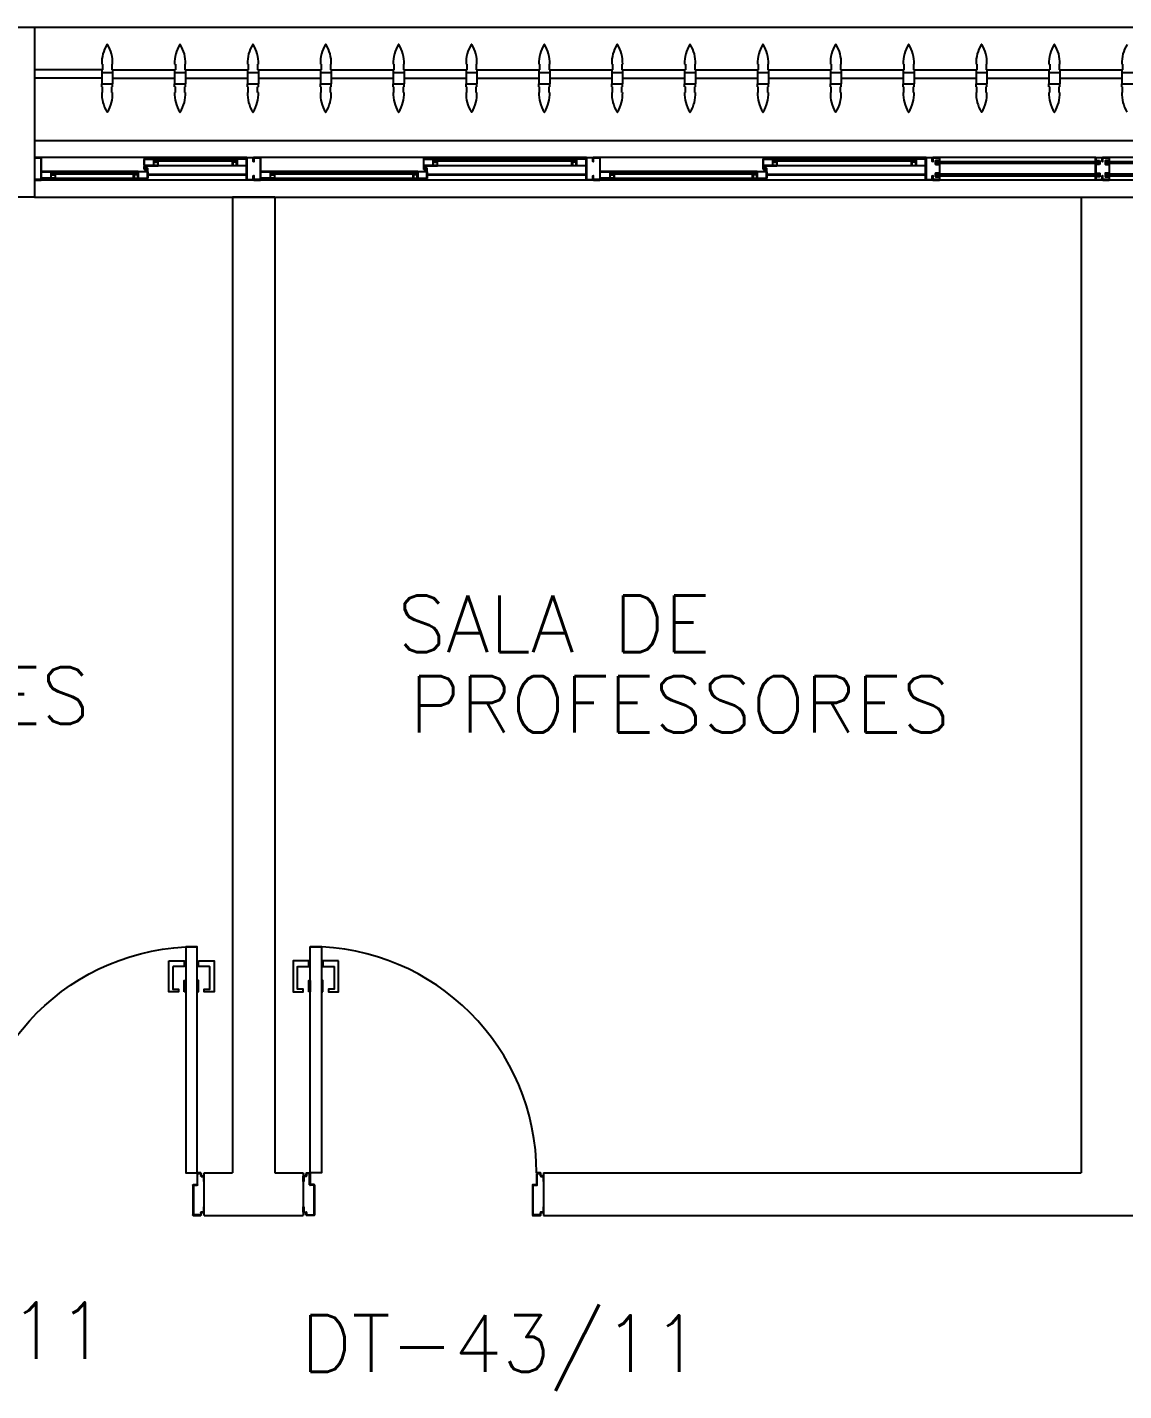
# Model space of a CAD drawing. Header units: millimetres. Extents: x 2686 to 2939, y 1294 to 1441.
# Drawn here: x 2852.296 to 2856.171, y 1343.755 to 1348.575 of the extents above; entities that cross this region are included whole.
import ezdxf

# ---------------------------------------------------------------- set-up
doc = ezdxf.new("R2010")
doc.units = ezdxf.units.MM
for name, color, linetype in [('AR-ALV', 2, 'Continuous'), ('AR-BRISES', 1, 'Continuous'), ('AR-ESQ', 1, 'Continuous'), ('AR-ESTC', 3, 'Continuous'), ('AR-PEITORIL', 1, 'Continuous'), ('AR-PORTA', 1, 'Continuous'), ('BR-PAINEL', 1, 'Continuous'), ('BR-SUPORTE', 1, 'Continuous'), ('DT-ESQ-BAGUETE-C', 1, 'Continuous'), ('DT-ESQ-BAGUETE-V', 1, 'Continuous'), ('DT-ESQ-CHAPA DOBRADA-V', 1, 'Continuous'), ('DT-ESQ-MARCO-V', 1, 'Continuous'), ('DT-ESQ-PERFIL CADEIRA-C', 2, 'Continuous'), ('DT-ESQ-PERFIL CADEIRA-V', 2, 'Continuous'), ('DT-ESQ-PERFIL U SIMPLES-C', 2, 'Continuous'), ('DT-ESQ-PERFIL U-C', 2, 'Continuous'), ('DT-ESQ-PERFIL U-V', 1, 'Continuous'), ('DT-ESQ-VIDRO-C', 2, 'Continuous'), ('DT-ESQ-VIDRO-V', 71, 'Continuous'), ('DT-TXTMOD', 1, 'Continuous'), ('ENDEREÇO', 2, 'Continuous'), ('ibio', 2, 'Continuous'), ('maçaneta', 1, 'Continuous'), ('mov', 1, 'Continuous'), ('PM-PERFIL U-C', 2, 'Continuous'), ('pm1', 2, 'Continuous'), ('TEXTO', 2, 'Continuous')]:
    doc.layers.add(name, color=color, linetype=linetype)
doc.styles.add('S10', font='simplex.shx', dxfattribs={"height": 0.1})
doc.styles.add('UNB-100', font='simplex.shx', dxfattribs={"height": 0.2})
doc.styles.add('UNB1-100', font='simplex.shx', dxfattribs={"height": 0.2})

# ---------------------------------------------------------------- blocks, each defined once
blk = doc.blocks.new('EF23-P')
at = {"layer": 'DT-ESQ-BAGUETE-C', "ltscale": 0.1}
for points in [[(2.61, -0.08), (2.5965, -0.08), (2.5965, -0.0785), (2.6095, -0.0785, 0.414214), (2.61, -0.078), (2.61, -0.067, 0.414214), (2.6095, -0.0665), (2.5965, -0.0665), (2.5965, -0.065), (2.61, -0.065, -0.414214), (2.6115, -0.0665), (2.6115, -0.0785, -0.414214)], [(3.1015, -0.08), (3.115, -0.08), (3.115, -0.0785), (3.102, -0.0785, -0.414214), (3.1015, -0.078), (3.1015, -0.067, -0.414214), (3.102, -0.0665), (3.115, -0.0665), (3.115, -0.065), (3.1015, -0.065, 0.414214), (3.1, -0.0665), (3.1, -0.0785, 0.414214)], [(3.81, -0.08), (3.7965, -0.08), (3.7965, -0.0785), (3.8095, -0.0785, 0.414214), (3.81, -0.078), (3.81, -0.067, 0.414214), (3.8095, -0.0665), (3.7965, -0.0665), (3.7965, -0.065), (3.81, -0.065, -0.414214), (3.8115, -0.0665), (3.8115, -0.0785, -0.414214)], [(4.3015, -0.08), (4.315, -0.08), (4.315, -0.0785), (4.302, -0.0785, -0.414214), (4.3015, -0.078), (4.3015, -0.067, -0.414214), (4.302, -0.0665), (4.315, -0.0665), (4.315, -0.065), (4.3015, -0.065, 0.414214), (4.3, -0.0665), (4.3, -0.0785, 0.414214)], [(4.7975, -0.08), (4.784, -0.08), (4.784, -0.0785), (4.797, -0.0785, 0.414214), (4.7975, -0.078), (4.7975, -0.067, 0.414214), (4.797, -0.0665), (4.784, -0.0665), (4.784, -0.065), (4.7975, -0.065, -0.414214), (4.799, -0.0665), (4.799, -0.0785, -0.414214)], [(5.0765, -0.08), (5.09, -0.08), (5.09, -0.0785), (5.077, -0.0785, -0.414214), (5.0765, -0.078), (5.0765, -0.067, -0.414214), (5.077, -0.0665), (5.09, -0.0665), (5.09, -0.065), (5.0765, -0.065, 0.414214), (5.075, -0.0665), (5.075, -0.0785, 0.414214)], [(2.0485, -0.125), (2.035, -0.125), (2.035, -0.1235), (2.048, -0.1235, 0.414214), (2.0485, -0.123), (2.0485, -0.112, 0.414214), (2.048, -0.1115), (2.035, -0.1115), (2.035, -0.11), (2.0485, -0.11, -0.414214), (2.05, -0.1115), (2.05, -0.1235, -0.414214)], [(2.5265, -0.125), (2.54, -0.125), (2.54, -0.1235), (2.527, -0.1235, -0.414214), (2.5265, -0.123), (2.5265, -0.112, -0.414214), (2.527, -0.1115), (2.54, -0.1115), (2.54, -0.11), (2.5265, -0.11, 0.414214), (2.525, -0.1115), (2.525, -0.1235, 0.414214)], [(3.2485, -0.125), (3.235, -0.125), (3.235, -0.1235), (3.248, -0.1235, 0.414214), (3.2485, -0.123), (3.2485, -0.112, 0.414214), (3.248, -0.1115), (3.235, -0.1115), (3.235, -0.11), (3.2485, -0.11, -0.414214), (3.25, -0.1115), (3.25, -0.1235, -0.414214)], [(3.7265, -0.125), (3.74, -0.125), (3.74, -0.1235), (3.727, -0.1235, -0.414214), (3.7265, -0.123), (3.7265, -0.112, -0.414214), (3.727, -0.1115), (3.74, -0.1115), (3.74, -0.11), (3.7265, -0.11, 0.414214), (3.725, -0.1115), (3.725, -0.1235, 0.414214)], [(4.4485, -0.125), (4.435, -0.125), (4.435, -0.1235), (4.448, -0.1235, 0.414214), (4.4485, -0.123), (4.4485, -0.112, 0.414214), (4.448, -0.1115), (4.435, -0.1115), (4.435, -0.11), (4.4485, -0.11, -0.414214), (4.45, -0.1115), (4.45, -0.1235, -0.414214)], [(4.714, -0.125), (4.7275, -0.125), (4.7275, -0.1235), (4.7145, -0.1235, -0.414214), (4.714, -0.123), (4.714, -0.112, -0.414214), (4.7145, -0.1115), (4.7275, -0.1115), (4.7275, -0.11), (4.714, -0.11, 0.414214), (4.7125, -0.1115), (4.7125, -0.1235, 0.414214)]]:
    blk.add_lwpolyline(points, format="xyb", close=True, dxfattribs=at)
at = {"layer": 'DT-ESQ-BAGUETE-V', "ltscale": 0.1}
for p, q in [((2.61, -0.065), (3.1015, -0.065)), ((3.81, -0.065), (4.3015, -0.065)), ((4.7975, -0.065), (5.0765, -0.065)), ((2.0485, -0.11), (2.5265, -0.11)), ((3.2485, -0.11), (3.7265, -0.11)), ((4.4485, -0.11), (4.714, -0.11))]:
    blk.add_line(p, q, dxfattribs=at)
at = {"layer": 'DT-ESQ-CHAPA DOBRADA-V', "ltscale": 0.1}
for p, q in [((2, -0.077), (2.5615, -0.077)), ((2, -0.08), (2.5615, -0.08)), ((3.2, -0.077), (3.7615, -0.077)), ((3.2, -0.08), (3.7615, -0.08)), ((4.4, -0.077), (4.749, -0.077)), ((4.4, -0.08), (4.749, -0.08))]:
    blk.add_line(p, q, dxfattribs=at)
at = {"layer": 'DT-ESQ-MARCO-V', "ltscale": 0.1}
for p, q in [((0.7985, -0.06), (1.3515, -0.06)), ((1.3985, -0.06), (1.9515, -0.06)), ((0.7985, -0.14), (1.3515, -0.14)), ((1.3985, -0.14), (1.9515, -0.14))]:
    blk.add_line(p, q, dxfattribs=at)
at = {"layer": 'DT-ESQ-PERFIL CADEIRA-C', "ltscale": 0.1}
for p, q in [((2.5635, -0.0885), (2.61, -0.0885)), ((3.15, -0.0885), (3.1015, -0.0885)), ((3.7635, -0.0885), (3.81, -0.0885)), ((4.35, -0.0885), (4.3015, -0.0885)), ((4.751, -0.0885), (4.7975, -0.0885)), ((5.125, -0.0885), (5.0765, -0.0885)), ((2, -0.1335), (2.0485, -0.1335)), ((2.573, -0.1335), (2.5265, -0.1335)), ((3.2, -0.1335), (3.2485, -0.1335)), ((3.773, -0.1335), (3.7265, -0.1335)), ((4.4, -0.1335), (4.4485, -0.1335)), ((4.7605, -0.1335), (4.714, -0.1335))]:
    blk.add_line(p, q, dxfattribs=at)
for points in [[(2.61, -0.087, -1), (2.61, -0.09), (2.5635, -0.09, -0.414214), (2.5615, -0.088), (2.5615, -0.067, -0.414214), (2.5635, -0.065), (2.595, -0.065, -0.414214), (2.5965, -0.0665), (2.5965, -0.087)], [(2.5965, -0.0885, -0.198913), (2.5954, -0.0881, -0.198913), (2.595, -0.087), (2.595, -0.067, 0.414214), (2.5945, -0.0665), (2.5635, -0.0665, 0.414214), (2.563, -0.067), (2.563, -0.088, 0.414214), (2.5635, -0.0885)], [(3.1015, -0.09), (3.15, -0.09), (3.15, -0.0885), (3.115, -0.0885, 0.198912), (3.1161, -0.0881, 0.198913), (3.1165, -0.087), (3.1165, -0.067, -0.414214), (3.117, -0.0665), (3.15, -0.0665), (3.15, -0.065), (3.1165, -0.065, 0.414214), (3.115, -0.0665), (3.115, -0.0785), (3.115, -0.08), (3.115, -0.087), (3.1015, -0.087, 1)], [(3.81, -0.087, -1), (3.81, -0.09), (3.7635, -0.09, -0.414214), (3.7615, -0.088), (3.7615, -0.067, -0.414214), (3.7635, -0.065), (3.795, -0.065, -0.414214), (3.7965, -0.0665), (3.7965, -0.087)], [(3.7965, -0.0885, -0.198913), (3.7954, -0.0881, -0.198913), (3.795, -0.087), (3.795, -0.067, 0.414214), (3.7945, -0.0665), (3.7635, -0.0665, 0.414214), (3.763, -0.067), (3.763, -0.088, 0.414214), (3.7635, -0.0885)], [(4.3015, -0.09), (4.35, -0.09), (4.35, -0.0885), (4.315, -0.0885, 0.198912), (4.3161, -0.0881, 0.198913), (4.3165, -0.087), (4.3165, -0.067, -0.414214), (4.317, -0.0665), (4.35, -0.0665), (4.35, -0.065), (4.3165, -0.065, 0.414214), (4.315, -0.0665), (4.315, -0.0785), (4.315, -0.08), (4.315, -0.087), (4.3015, -0.087, 1)], [(4.7975, -0.087, -1), (4.7975, -0.09), (4.751, -0.09, -0.414214), (4.749, -0.088), (4.749, -0.067, -0.414214), (4.751, -0.065), (4.7825, -0.065, -0.414214), (4.784, -0.0665), (4.784, -0.087)], [(4.784, -0.0885, -0.198913), (4.7829, -0.0881, -0.198913), (4.7825, -0.087), (4.7825, -0.067, 0.414214), (4.782, -0.0665), (4.751, -0.0665, 0.414214), (4.7505, -0.067), (4.7505, -0.088, 0.414214), (4.751, -0.0885)], [(5.0765, -0.09), (5.125, -0.09), (5.125, -0.0885), (5.09, -0.0885, 0.198912), (5.0911, -0.0881, 0.198913), (5.0915, -0.087), (5.0915, -0.067, -0.414214), (5.092, -0.0665), (5.125, -0.0665), (5.125, -0.065), (5.0915, -0.065, 0.414214), (5.09, -0.0665), (5.09, -0.0785), (5.09, -0.08), (5.09, -0.087), (5.0765, -0.087, 1)], [(2.0485, -0.135), (2, -0.135), (2, -0.1335), (2.035, -0.1335, -0.198912), (2.0339, -0.1331, -0.198913), (2.0335, -0.132), (2.0335, -0.112, 0.414214), (2.033, -0.1115), (2, -0.1115), (2, -0.11), (2.0335, -0.11, -0.414214), (2.035, -0.1115), (2.035, -0.1235), (2.035, -0.125), (2.035, -0.132), (2.0485, -0.132, -1)], [(2.5265, -0.132, 1), (2.5265, -0.135), (2.573, -0.135, 0.414214), (2.575, -0.133), (2.575, -0.112, 0.414214), (2.573, -0.11), (2.5415, -0.11, 0.414214), (2.54, -0.1115), (2.54, -0.132)], [(2.54, -0.1335, 0.198913), (2.5411, -0.1331, 0.198913), (2.5415, -0.132), (2.5415, -0.112, -0.414214), (2.542, -0.1115), (2.573, -0.1115, -0.414214), (2.5735, -0.112), (2.5735, -0.133, -0.414214), (2.573, -0.1335)], [(3.2485, -0.135), (3.2, -0.135), (3.2, -0.1335), (3.235, -0.1335, -0.198912), (3.2339, -0.1331, -0.198913), (3.2335, -0.132), (3.2335, -0.112, 0.414214), (3.233, -0.1115), (3.2, -0.1115), (3.2, -0.11), (3.2335, -0.11, -0.414214), (3.235, -0.1115), (3.235, -0.1235), (3.235, -0.125), (3.235, -0.132), (3.2485, -0.132, -1)], [(3.7265, -0.132, 1), (3.7265, -0.135), (3.773, -0.135, 0.414214), (3.775, -0.133), (3.775, -0.112, 0.414214), (3.773, -0.11), (3.7415, -0.11, 0.414214), (3.74, -0.1115), (3.74, -0.132)], [(3.74, -0.1335, 0.198913), (3.7411, -0.1331, 0.198913), (3.7415, -0.132), (3.7415, -0.112, -0.414214), (3.742, -0.1115), (3.773, -0.1115, -0.414214), (3.7735, -0.112), (3.7735, -0.133, -0.414214), (3.773, -0.1335)], [(4.4485, -0.135), (4.4, -0.135), (4.4, -0.1335), (4.435, -0.1335, -0.198912), (4.4339, -0.1331, -0.198913), (4.4335, -0.132), (4.4335, -0.112, 0.414214), (4.433, -0.1115), (4.4, -0.1115), (4.4, -0.11), (4.4335, -0.11, -0.414214), (4.435, -0.1115), (4.435, -0.1235), (4.435, -0.125), (4.435, -0.132), (4.4485, -0.132, -1)], [(4.714, -0.132, 1), (4.714, -0.135), (4.7605, -0.135, 0.414214), (4.7625, -0.133), (4.7625, -0.112, 0.414214), (4.7605, -0.11), (4.729, -0.11, 0.414214), (4.7275, -0.1115), (4.7275, -0.132)], [(4.7275, -0.1335, 0.198913), (4.7286, -0.1331, 0.198913), (4.729, -0.132), (4.729, -0.112, -0.414214), (4.7295, -0.1115), (4.7605, -0.1115, -0.414214), (4.761, -0.112), (4.761, -0.133, -0.414214), (4.7605, -0.1335)]]:
    blk.add_lwpolyline(points, format="xyb", close=True, dxfattribs=at)
at = {"layer": 'DT-ESQ-PERFIL CADEIRA-V', "ltscale": 0.1}
for p, q in [((2.595, -0.09), (3.1015, -0.09)), ((3.795, -0.09), (4.3015, -0.09)), ((4.7825, -0.09), (5.0765, -0.09)), ((2.0485, -0.135), (2.5265, -0.135)), ((3.2485, -0.135), (3.7265, -0.135)), ((4.4485, -0.135), (4.714, -0.135))]:
    blk.add_line(p, q, dxfattribs=at)
at = {"layer": 'DT-ESQ-PERFIL U SIMPLES-C', "ltscale": 0.1}
for points in [[(2.5635, -0.102), (2.5715, -0.102), (2.5715, -0.1005), (2.5635, -0.1005, -0.414214), (2.563, -0.1), (2.563, -0.092, -0.414214), (2.5635, -0.0915), (2.5715, -0.0915), (2.5715, -0.09), (2.5635, -0.09, 0.414214), (2.5615, -0.092), (2.5615, -0.1, 0.414214)], [(3.7635, -0.102), (3.7715, -0.102), (3.7715, -0.1005), (3.7635, -0.1005, -0.414214), (3.763, -0.1), (3.763, -0.092, -0.414214), (3.7635, -0.0915), (3.7715, -0.0915), (3.7715, -0.09), (3.7635, -0.09, 0.414214), (3.7615, -0.092), (3.7615, -0.1, 0.414214)], [(4.751, -0.102), (4.759, -0.102), (4.759, -0.1005), (4.751, -0.1005, -0.414214), (4.7505, -0.1), (4.7505, -0.092, -0.414214), (4.751, -0.0915), (4.759, -0.0915), (4.759, -0.09), (4.751, -0.09, 0.414214), (4.749, -0.092), (4.749, -0.1, 0.414214)], [(2.573, -0.098), (2.565, -0.098), (2.565, -0.0995), (2.573, -0.0995, -0.414214), (2.5735, -0.1), (2.5735, -0.108, -0.414214), (2.573, -0.1085), (2.565, -0.1085), (2.565, -0.11), (2.573, -0.11, 0.414214), (2.575, -0.108), (2.575, -0.1, 0.414214)], [(3.773, -0.098), (3.765, -0.098), (3.765, -0.0995), (3.773, -0.0995, -0.414214), (3.7735, -0.1), (3.7735, -0.108, -0.414214), (3.773, -0.1085), (3.765, -0.1085), (3.765, -0.11), (3.773, -0.11, 0.414214), (3.775, -0.108), (3.775, -0.1, 0.414214)], [(4.7605, -0.098), (4.7525, -0.098), (4.7525, -0.0995), (4.7605, -0.0995, -0.414214), (4.761, -0.1), (4.761, -0.108, -0.414214), (4.7605, -0.1085), (4.7525, -0.1085), (4.7525, -0.11), (4.7605, -0.11, 0.414214), (4.7625, -0.108), (4.7625, -0.1, 0.414214)]]:
    blk.add_lwpolyline(points, format="xyb", close=True, dxfattribs=at)
at = {"layer": 'DT-ESQ-PERFIL U-C', "ltscale": 0.1}
for points in [[(1.35, -0.1285), (1.35, -0.1385, 0.414214), (1.3515, -0.14), (1.3735, -0.14, 0.414214), (1.375, -0.1385), (1.375, -0.125), (1.3735, -0.125), (1.3735, -0.138, -0.414214), (1.373, -0.1385), (1.352, -0.1385, -0.414214), (1.3515, -0.138), (1.3515, -0.1285), (1.3645, -0.1285, 0.414214), (1.366, -0.127), (1.366, -0.117, 0.414214), (1.3645, -0.1155), (1.3515, -0.1155), (1.3515, -0.0845), (1.3645, -0.0845, 0.414214), (1.366, -0.083), (1.366, -0.073, 0.414214), (1.3645, -0.0715), (1.3515, -0.0715), (1.3515, -0.062, -0.414214), (1.352, -0.0615), (1.373, -0.0615, -0.414214), (1.3735, -0.062), (1.3735, -0.075), (1.375, -0.075), (1.375, -0.0615, 0.414214), (1.3735, -0.06), (1.3515, -0.06, 0.414214), (1.35, -0.0615), (1.35, -0.0715, 0.414214), (1.3515, -0.073), (1.3645, -0.073), (1.3645, -0.083), (1.3515, -0.083), (1.3515, -0.083, 0.414214), (1.35, -0.0845), (1.35, -0.1155, 0.414214), (1.3515, -0.117), (1.3515, -0.117), (1.3645, -0.117), (1.3645, -0.127), (1.3515, -0.127, 0.414214)], [(1.4, -0.1285), (1.4, -0.1385, -0.414214), (1.3985, -0.14), (1.3765, -0.14, -0.414214), (1.375, -0.1385), (1.375, -0.125), (1.3765, -0.125), (1.3765, -0.138, 0.414214), (1.377, -0.1385), (1.398, -0.1385, 0.414214), (1.3985, -0.138), (1.3985, -0.1285), (1.3855, -0.1285, -0.414214), (1.384, -0.127), (1.384, -0.117, -0.414214), (1.3855, -0.1155), (1.3985, -0.1155), (1.3985, -0.0845), (1.3855, -0.0845, -0.414214), (1.384, -0.083), (1.384, -0.073, -0.414214), (1.3855, -0.0715), (1.3985, -0.0715), (1.3985, -0.062, 0.414214), (1.398, -0.0615), (1.377, -0.0615, 0.414214), (1.3765, -0.062), (1.3765, -0.075), (1.375, -0.075), (1.375, -0.0615, -0.414214), (1.3765, -0.06), (1.3985, -0.06, -0.414214), (1.4, -0.0615), (1.4, -0.0715, -0.414214), (1.3985, -0.073), (1.3855, -0.073), (1.3855, -0.083), (1.3985, -0.083), (1.3985, -0.083, -0.414214), (1.4, -0.0845), (1.4, -0.1155, -0.414214), (1.3985, -0.117), (1.3985, -0.117), (1.3855, -0.117), (1.3855, -0.127), (1.3985, -0.127, -0.414214)], [(1.95, -0.1285), (1.95, -0.1385, 0.414214), (1.9515, -0.14), (1.9735, -0.14, 0.414214), (1.975, -0.1385), (1.975, -0.125), (1.9735, -0.125), (1.9735, -0.138, -0.414214), (1.973, -0.1385), (1.952, -0.1385, -0.414214), (1.9515, -0.138), (1.9515, -0.1285), (1.9645, -0.1285, 0.414214), (1.966, -0.127), (1.966, -0.117, 0.414214), (1.9645, -0.1155), (1.9515, -0.1155), (1.9515, -0.0845), (1.9645, -0.0845, 0.414214), (1.966, -0.083), (1.966, -0.073, 0.414214), (1.9645, -0.0715), (1.9515, -0.0715), (1.9515, -0.062, -0.414214), (1.952, -0.0615), (1.973, -0.0615, -0.414214), (1.9735, -0.062), (1.9735, -0.075), (1.975, -0.075), (1.975, -0.0615, 0.414214), (1.9735, -0.06), (1.9515, -0.06, 0.414214), (1.95, -0.0615), (1.95, -0.0715, 0.414214), (1.9515, -0.073), (1.9645, -0.073), (1.9645, -0.083), (1.9515, -0.083), (1.9515, -0.083, 0.414214), (1.95, -0.0845), (1.95, -0.1155, 0.414214), (1.9515, -0.117), (1.9515, -0.117), (1.9645, -0.117), (1.9645, -0.127), (1.9515, -0.127, 0.414214)], [(1.975, -0.0615, -0.414214), (1.9765, -0.06), (1.9985, -0.06, -0.414214), (2, -0.0615), (2, -0.1385, -0.414214), (1.9985, -0.14), (1.9765, -0.14, -0.414214), (1.975, -0.1385), (1.975, -0.125), (1.9765, -0.125), (1.9765, -0.138, 0.414214), (1.977, -0.1385), (1.998, -0.1385, 0.414214), (1.9985, -0.138), (1.9985, -0.062, 0.414214), (1.998, -0.0615), (1.977, -0.0615, 0.414214), (1.9765, -0.062), (1.9765, -0.075), (1.975, -0.075)], [(3.175, -0.0615, 0.414214), (3.1735, -0.06), (3.1515, -0.06, 0.414214), (3.15, -0.0615), (3.15, -0.1385, 0.414214), (3.1515, -0.14), (3.1735, -0.14, 0.414214), (3.175, -0.1385), (3.175, -0.125), (3.1735, -0.125), (3.1735, -0.138, -0.414214), (3.173, -0.1385), (3.152, -0.1385, -0.414214), (3.1515, -0.138), (3.1515, -0.062, -0.414214), (3.152, -0.0615), (3.173, -0.0615, -0.414214), (3.1735, -0.062), (3.1735, -0.075), (3.175, -0.075)], [(3.175, -0.0615, -0.414214), (3.1765, -0.06), (3.1985, -0.06, -0.414214), (3.2, -0.0615), (3.2, -0.1385, -0.414214), (3.1985, -0.14), (3.1765, -0.14, -0.414214), (3.175, -0.1385), (3.175, -0.125), (3.1765, -0.125), (3.1765, -0.138, 0.414214), (3.177, -0.1385), (3.198, -0.1385, 0.414214), (3.1985, -0.138), (3.1985, -0.062, 0.414214), (3.198, -0.0615), (3.177, -0.0615, 0.414214), (3.1765, -0.062), (3.1765, -0.075), (3.175, -0.075)], [(4.375, -0.0615, 0.414214), (4.3735, -0.06), (4.3515, -0.06, 0.414214), (4.35, -0.0615), (4.35, -0.1385, 0.414214), (4.3515, -0.14), (4.3735, -0.14, 0.414214), (4.375, -0.1385), (4.375, -0.125), (4.3735, -0.125), (4.3735, -0.138, -0.414214), (4.373, -0.1385), (4.352, -0.1385, -0.414214), (4.3515, -0.138), (4.3515, -0.062, -0.414214), (4.352, -0.0615), (4.373, -0.0615, -0.414214), (4.3735, -0.062), (4.3735, -0.075), (4.375, -0.075)], [(4.375, -0.0615, -0.414214), (4.3765, -0.06), (4.3985, -0.06, -0.414214), (4.4, -0.0615), (4.4, -0.1385, -0.414214), (4.3985, -0.14), (4.3765, -0.14, -0.414214), (4.375, -0.1385), (4.375, -0.125), (4.3765, -0.125), (4.3765, -0.138, 0.414214), (4.377, -0.1385), (4.398, -0.1385, 0.414214), (4.3985, -0.138), (4.3985, -0.062, 0.414214), (4.398, -0.0615), (4.377, -0.0615, 0.414214), (4.3765, -0.062), (4.3765, -0.075), (4.375, -0.075)], [(5.15, -0.0615, 0.414214), (5.1485, -0.06), (5.1265, -0.06, 0.414214), (5.125, -0.0615), (5.125, -0.1385, 0.414214), (5.1265, -0.14), (5.1485, -0.14, 0.414214), (5.15, -0.1385), (5.15, -0.125), (5.1485, -0.125), (5.1485, -0.138, -0.414214), (5.148, -0.1385), (5.127, -0.1385, -0.414214), (5.1265, -0.138), (5.1265, -0.062, -0.414214), (5.127, -0.0615), (5.148, -0.0615, -0.414214), (5.1485, -0.062), (5.1485, -0.075), (5.15, -0.075)]]:
    blk.add_lwpolyline(points, format="xyb", close=True, dxfattribs=at)
at = {"layer": 'DT-ESQ-PERFIL U-V', "ltscale": 0.1}
for p, q in [((1.9985, -0.06), (3.1515, -0.06)), ((3.1985, -0.06), (4.3515, -0.06)), ((4.3985, -0.06), (5.1265, -0.06)), ((1.9985, -0.14), (3.1515, -0.14)), ((3.1985, -0.14), (4.3515, -0.14)), ((4.3985, -0.14), (5.1265, -0.14))]:
    blk.add_line(p, q, dxfattribs=at)
at = {"layer": 'DT-ESQ-VIDRO-C', "ltscale": 0.1}
for points in [[(1.3625, -0.081), (1.3625, -0.075), (0.7875, -0.075), (0.7875, -0.081)], [(1.9625, -0.081), (1.9625, -0.075), (1.3875, -0.075), (1.3875, -0.081)], [(3.1125, -0.085), (3.1125, -0.082), (2.599, -0.082), (2.599, -0.085)], [(4.3125, -0.085), (4.3125, -0.082), (3.799, -0.082), (3.799, -0.085)], [(5.0875, -0.085), (5.0875, -0.082), (4.7865, -0.082), (4.7865, -0.085)], [(2.038, -0.13), (2.038, -0.127), (2.537, -0.127), (2.537, -0.13)], [(3.238, -0.13), (3.238, -0.127), (3.737, -0.127), (3.737, -0.13)], [(4.438, -0.13), (4.438, -0.127), (4.7245, -0.127), (4.7245, -0.13)]]:
    blk.add_lwpolyline(points, close=True, dxfattribs=at)
at = {"layer": 'DT-ESQ-VIDRO-V', "ltscale": 0.1}
for points in [[(1.3625, -0.119), (1.3625, -0.125), (0.7875, -0.125), (0.7875, -0.119)], [(1.9625, -0.119), (1.9625, -0.125), (1.3875, -0.125), (1.3875, -0.119)]]:
    blk.add_lwpolyline(points, close=True, dxfattribs=at)
at = {"layer": 'DT-TXTMOD', "ltscale": 0.1, "style": 'S10', "flags": 3}
for tag, p in [('M01', (0.025, -0.28)), ('M02', (0.3253, -0.28)), ('M03', (0.627, -0.28)), ('M04', (0.9288, -0.28)), ('M05', (1.2306, -0.28)), ('M06', (1.5323, -0.28)), ('M07', (1.8341, -0.28)), ('M08', (2.1359, -0.28)), ('M09', (2.4376, -0.28)), ('M10', (2.7394, -0.28)), ('M11', (3.0412, -0.28)), ('M12', (3.3429, -0.28)), ('M13', (3.6447, -0.28)), ('M14', (3.9464, -0.28)), ('M15', (4.2482, -0.28)), ('M16', (4.55, -0.28)), ('M17', (4.8517, -0.28))]:
    blk.add_attdef(tag, p, '', height=0.1, dxfattribs=at)
blk = doc.blocks.new('BR-MODULO8')
at = {"layer": 'BR-PAINEL'}
for p, q in [((-4.9117, 0.27), (-4.9092, 0.27)), ((-4.9117, 0.25), (-4.9117, 0.24)), ((-4.9117, 0.25), (-4.9092, 0.25)), ((-4.9092, 0.27), (-4.9092, 0.25)), ((-4.8758, 0.27), (-4.8758, 0.25)), ((-4.8733, 0.27), (-4.8758, 0.27)), ((-4.8733, 0.25), (-4.8758, 0.25)), ((-4.8733, 0.25), (-4.8733, 0.24)), ((-4.6542, 0.27), (-4.6517, 0.27)), ((-4.6542, 0.25), (-4.6542, 0.24)), ((-4.6542, 0.25), (-4.6517, 0.25)), ((-4.6517, 0.27), (-4.6517, 0.25)), ((-4.6183, 0.27), (-4.6183, 0.25)), ((-4.6158, 0.27), (-4.6183, 0.27)), ((-4.6158, 0.25), (-4.6183, 0.25)), ((-4.6158, 0.25), (-4.6158, 0.24)), ((-4.3967, 0.27), (-4.3942, 0.27)), ((-4.3967, 0.25), (-4.3967, 0.24)), ((-4.3967, 0.25), (-4.3942, 0.25)), ((-4.3942, 0.27), (-4.3942, 0.25)), ((-4.3608, 0.27), (-4.3608, 0.25)), ((-4.3583, 0.27), (-4.3608, 0.27)), ((-4.3583, 0.25), (-4.3608, 0.25)), ((-4.3583, 0.25), (-4.3583, 0.24)), ((-4.1392, 0.27), (-4.1367, 0.27)), ((-4.1392, 0.25), (-4.1392, 0.24)), ((-4.1392, 0.25), (-4.1367, 0.25)), ((-4.1367, 0.27), (-4.1367, 0.25)), ((-4.1033, 0.27), (-4.1033, 0.25)), ((-4.1008, 0.27), (-4.1033, 0.27)), ((-4.1008, 0.25), (-4.1033, 0.25)), ((-4.1008, 0.25), (-4.1008, 0.24)), ((-3.8817, 0.27), (-3.8792, 0.27)), ((-3.8817, 0.25), (-3.8817, 0.24)), ((-3.8817, 0.25), (-3.8792, 0.25)), ((-3.8792, 0.27), (-3.8792, 0.25)), ((-3.8458, 0.27), (-3.8458, 0.25)), ((-3.8433, 0.27), (-3.8458, 0.27)), ((-3.8433, 0.25), (-3.8458, 0.25)), ((-3.8433, 0.25), (-3.8433, 0.24)), ((-3.6242, 0.27), (-3.6217, 0.27)), ((-3.6242, 0.25), (-3.6242, 0.24)), ((-3.6242, 0.25), (-3.6217, 0.25)), ((-3.6217, 0.27), (-3.6217, 0.25)), ((-3.5883, 0.27), (-3.5883, 0.25)), ((-3.5858, 0.27), (-3.5883, 0.27)), ((-3.5858, 0.25), (-3.5883, 0.25)), ((-3.5858, 0.25), (-3.5858, 0.24)), ((-3.3667, 0.27), (-3.3642, 0.27)), ((-3.3667, 0.25), (-3.3667, 0.24)), ((-3.3667, 0.25), (-3.3642, 0.25)), ((-3.3642, 0.27), (-3.3642, 0.25)), ((-3.3308, 0.27), (-3.3308, 0.25)), ((-3.3283, 0.27), (-3.3308, 0.27)), ((-3.3283, 0.25), (-3.3308, 0.25)), ((-3.3283, 0.25), (-3.3283, 0.24)), ((-3.1092, 0.27), (-3.1067, 0.27)), ((-3.1092, 0.25), (-3.1092, 0.24)), ((-3.1092, 0.25), (-3.1067, 0.25)), ((-3.1067, 0.27), (-3.1067, 0.25)), ((-3.0733, 0.27), (-3.0733, 0.25)), ((-3.0708, 0.27), (-3.0733, 0.27)), ((-3.0708, 0.25), (-3.0733, 0.25)), ((-3.0708, 0.25), (-3.0708, 0.24)), ((-2.8517, 0.27), (-2.8492, 0.27)), ((-2.8517, 0.25), (-2.8517, 0.24)), ((-2.8517, 0.25), (-2.8492, 0.25)), ((-2.8492, 0.27), (-2.8492, 0.25)), ((-2.8158, 0.27), (-2.8158, 0.25)), ((-2.8133, 0.27), (-2.8158, 0.27)), ((-2.8133, 0.25), (-2.8158, 0.25)), ((-2.8133, 0.25), (-2.8133, 0.24)), ((-2.5942, 0.27), (-2.5917, 0.27)), ((-2.5942, 0.25), (-2.5942, 0.24)), ((-2.5942, 0.25), (-2.5917, 0.25)), ((-2.5917, 0.27), (-2.5917, 0.25)), ((-2.5583, 0.27), (-2.5583, 0.25)), ((-2.5558, 0.27), (-2.5583, 0.27)), ((-2.5558, 0.25), (-2.5583, 0.25)), ((-2.5558, 0.25), (-2.5558, 0.24)), ((-2.3367, 0.27), (-2.3342, 0.27)), ((-2.3367, 0.25), (-2.3367, 0.24)), ((-2.3367, 0.25), (-2.3342, 0.25)), ((-2.3342, 0.27), (-2.3342, 0.25)), ((-2.3008, 0.27), (-2.3008, 0.25)), ((-2.2983, 0.27), (-2.3008, 0.27)), ((-2.2983, 0.25), (-2.3008, 0.25)), ((-2.2983, 0.25), (-2.2983, 0.24)), ((-2.0792, 0.27), (-2.0767, 0.27)), ((-2.0792, 0.25), (-2.0792, 0.24)), ((-2.0792, 0.25), (-2.0767, 0.25)), ((-2.0767, 0.27), (-2.0767, 0.25)), ((-2.0433, 0.27), (-2.0433, 0.25)), ((-2.0408, 0.27), (-2.0433, 0.27)), ((-2.0408, 0.25), (-2.0433, 0.25)), ((-2.0408, 0.25), (-2.0408, 0.24)), ((-1.8217, 0.27), (-1.8192, 0.27)), ((-1.8217, 0.25), (-1.8217, 0.24)), ((-1.8217, 0.25), (-1.8192, 0.25)), ((-1.8192, 0.27), (-1.8192, 0.25)), ((-1.7858, 0.27), (-1.7858, 0.25)), ((-1.7833, 0.27), (-1.7858, 0.27)), ((-1.7833, 0.25), (-1.7858, 0.25)), ((-1.7833, 0.25), (-1.7833, 0.24)), ((-1.5642, 0.27), (-1.5617, 0.27)), ((-1.5642, 0.25), (-1.5642, 0.24)), ((-1.5642, 0.25), (-1.5617, 0.25)), ((-1.5617, 0.27), (-1.5617, 0.25)), ((-1.5283, 0.27), (-1.5283, 0.25)), ((-1.5258, 0.27), (-1.5283, 0.27)), ((-1.5258, 0.25), (-1.5283, 0.25)), ((-1.5258, 0.25), (-1.5258, 0.24)), ((-1.3067, 0.27), (-1.3042, 0.27)), ((-1.3067, 0.25), (-1.3067, 0.24)), ((-1.3067, 0.25), (-1.3042, 0.25)), ((-1.3042, 0.27), (-1.3042, 0.25)), ((-4.9117, 0.24), (-4.8733, 0.24)), ((-4.9117, 0.24), (-4.9117, 0.2)), ((-4.9117, 0.2), (-4.8733, 0.2)), ((-4.9117, 0.19), (-4.9117, 0.2)), ((-4.8733, 0.24), (-4.8733, 0.2)), ((-4.8733, 0.19), (-4.8733, 0.2)), ((-4.6542, 0.24), (-4.6158, 0.24)), ((-4.6542, 0.24), (-4.6542, 0.2)), ((-4.6542, 0.2), (-4.6158, 0.2)), ((-4.6542, 0.19), (-4.6542, 0.2)), ((-4.6158, 0.24), (-4.6158, 0.2)), ((-4.6158, 0.19), (-4.6158, 0.2)), ((-4.3967, 0.24), (-4.3583, 0.24)), ((-4.3967, 0.24), (-4.3967, 0.2)), ((-4.3967, 0.2), (-4.3583, 0.2)), ((-4.3967, 0.19), (-4.3967, 0.2)), ((-4.3583, 0.24), (-4.3583, 0.2)), ((-4.3583, 0.19), (-4.3583, 0.2)), ((-4.1392, 0.24), (-4.1008, 0.24)), ((-4.1392, 0.24), (-4.1392, 0.2)), ((-4.1392, 0.2), (-4.1008, 0.2)), ((-4.1392, 0.19), (-4.1392, 0.2)), ((-4.1008, 0.24), (-4.1008, 0.2)), ((-4.1008, 0.19), (-4.1008, 0.2)), ((-3.8817, 0.24), (-3.8433, 0.24)), ((-3.8817, 0.24), (-3.8817, 0.2)), ((-3.8817, 0.2), (-3.8433, 0.2)), ((-3.8817, 0.19), (-3.8817, 0.2)), ((-3.8433, 0.24), (-3.8433, 0.2)), ((-3.8433, 0.19), (-3.8433, 0.2)), ((-3.6242, 0.24), (-3.5858, 0.24)), ((-3.6242, 0.24), (-3.6242, 0.2)), ((-3.6242, 0.2), (-3.5858, 0.2)), ((-3.6242, 0.19), (-3.6242, 0.2)), ((-3.5858, 0.24), (-3.5858, 0.2)), ((-3.5858, 0.19), (-3.5858, 0.2)), ((-3.3667, 0.24), (-3.3283, 0.24)), ((-3.3667, 0.24), (-3.3667, 0.2)), ((-3.3667, 0.2), (-3.3283, 0.2)), ((-3.3667, 0.19), (-3.3667, 0.2)), ((-3.3283, 0.24), (-3.3283, 0.2)), ((-3.3283, 0.19), (-3.3283, 0.2)), ((-3.1092, 0.24), (-3.0708, 0.24)), ((-3.1092, 0.24), (-3.1092, 0.2)), ((-3.1092, 0.2), (-3.0708, 0.2)), ((-3.1092, 0.19), (-3.1092, 0.2)), ((-3.0708, 0.24), (-3.0708, 0.2)), ((-3.0708, 0.19), (-3.0708, 0.2)), ((-2.8517, 0.24), (-2.8133, 0.24)), ((-2.8517, 0.24), (-2.8517, 0.2)), ((-2.8517, 0.2), (-2.8133, 0.2)), ((-2.8517, 0.19), (-2.8517, 0.2)), ((-2.8133, 0.24), (-2.8133, 0.2)), ((-2.8133, 0.19), (-2.8133, 0.2)), ((-2.5942, 0.24), (-2.5558, 0.24)), ((-2.5942, 0.24), (-2.5942, 0.2)), ((-2.5942, 0.2), (-2.5558, 0.2)), ((-2.5942, 0.19), (-2.5942, 0.2)), ((-2.5558, 0.24), (-2.5558, 0.2)), ((-2.5558, 0.19), (-2.5558, 0.2)), ((-2.3367, 0.24), (-2.2983, 0.24)), ((-2.3367, 0.24), (-2.3367, 0.2)), ((-2.3367, 0.2), (-2.2983, 0.2)), ((-2.3367, 0.19), (-2.3367, 0.2)), ((-2.2983, 0.24), (-2.2983, 0.2)), ((-2.2983, 0.19), (-2.2983, 0.2)), ((-2.0792, 0.24), (-2.0408, 0.24)), ((-2.0792, 0.24), (-2.0792, 0.2)), ((-2.0792, 0.2), (-2.0408, 0.2)), ((-2.0792, 0.19), (-2.0792, 0.2)), ((-2.0408, 0.24), (-2.0408, 0.2)), ((-2.0408, 0.19), (-2.0408, 0.2)), ((-1.8217, 0.24), (-1.7833, 0.24)), ((-1.8217, 0.24), (-1.8217, 0.2)), ((-1.8217, 0.2), (-1.7833, 0.2)), ((-1.8217, 0.19), (-1.8217, 0.2)), ((-1.7833, 0.24), (-1.7833, 0.2)), ((-1.7833, 0.19), (-1.7833, 0.2)), ((-1.5642, 0.24), (-1.5258, 0.24)), ((-1.5642, 0.24), (-1.5642, 0.2)), ((-1.5642, 0.2), (-1.5258, 0.2)), ((-1.5642, 0.19), (-1.5642, 0.2)), ((-1.5258, 0.24), (-1.5258, 0.2)), ((-1.5258, 0.19), (-1.5258, 0.2)), ((-1.3067, 0.24), (-1.2683, 0.24)), ((-1.3067, 0.24), (-1.3067, 0.2)), ((-1.3067, 0.2), (-1.2683, 0.2)), ((-1.3067, 0.19), (-1.3067, 0.2)), ((-4.9117, 0.19), (-4.9092, 0.19)), ((-4.9117, 0.17), (-4.9092, 0.17)), ((-4.9092, 0.17), (-4.9092, 0.19)), ((-4.8733, 0.19), (-4.8758, 0.19)), ((-4.8758, 0.17), (-4.8758, 0.19)), ((-4.8733, 0.17), (-4.8758, 0.17)), ((-4.6542, 0.19), (-4.6517, 0.19)), ((-4.6542, 0.17), (-4.6517, 0.17)), ((-4.6517, 0.17), (-4.6517, 0.19)), ((-4.6158, 0.19), (-4.6183, 0.19)), ((-4.6183, 0.17), (-4.6183, 0.19)), ((-4.6158, 0.17), (-4.6183, 0.17)), ((-4.3967, 0.19), (-4.3942, 0.19)), ((-4.3967, 0.17), (-4.3942, 0.17)), ((-4.3942, 0.17), (-4.3942, 0.19)), ((-4.3583, 0.19), (-4.3608, 0.19)), ((-4.3608, 0.17), (-4.3608, 0.19)), ((-4.3583, 0.17), (-4.3608, 0.17)), ((-4.1392, 0.19), (-4.1367, 0.19)), ((-4.1392, 0.17), (-4.1367, 0.17)), ((-4.1367, 0.17), (-4.1367, 0.19)), ((-4.1008, 0.19), (-4.1033, 0.19)), ((-4.1033, 0.17), (-4.1033, 0.19)), ((-4.1008, 0.17), (-4.1033, 0.17)), ((-3.8817, 0.19), (-3.8792, 0.19)), ((-3.8817, 0.17), (-3.8792, 0.17)), ((-3.8792, 0.17), (-3.8792, 0.19)), ((-3.8433, 0.19), (-3.8458, 0.19)), ((-3.8458, 0.17), (-3.8458, 0.19)), ((-3.8433, 0.17), (-3.8458, 0.17)), ((-3.6242, 0.19), (-3.6217, 0.19)), ((-3.6242, 0.17), (-3.6217, 0.17)), ((-3.6217, 0.17), (-3.6217, 0.19)), ((-3.5858, 0.19), (-3.5883, 0.19)), ((-3.5883, 0.17), (-3.5883, 0.19)), ((-3.5858, 0.17), (-3.5883, 0.17)), ((-3.3667, 0.19), (-3.3642, 0.19)), ((-3.3667, 0.17), (-3.3642, 0.17)), ((-3.3642, 0.17), (-3.3642, 0.19)), ((-3.3283, 0.19), (-3.3308, 0.19)), ((-3.3308, 0.17), (-3.3308, 0.19)), ((-3.3283, 0.17), (-3.3308, 0.17)), ((-3.1092, 0.19), (-3.1067, 0.19)), ((-3.1092, 0.17), (-3.1067, 0.17)), ((-3.1067, 0.17), (-3.1067, 0.19)), ((-3.0708, 0.19), (-3.0733, 0.19)), ((-3.0733, 0.17), (-3.0733, 0.19)), ((-3.0708, 0.17), (-3.0733, 0.17)), ((-2.8517, 0.19), (-2.8492, 0.19)), ((-2.8517, 0.17), (-2.8492, 0.17)), ((-2.8492, 0.17), (-2.8492, 0.19)), ((-2.8133, 0.19), (-2.8158, 0.19)), ((-2.8158, 0.17), (-2.8158, 0.19)), ((-2.8133, 0.17), (-2.8158, 0.17)), ((-2.5942, 0.19), (-2.5917, 0.19)), ((-2.5942, 0.17), (-2.5917, 0.17)), ((-2.5917, 0.17), (-2.5917, 0.19)), ((-2.5558, 0.19), (-2.5583, 0.19)), ((-2.5583, 0.17), (-2.5583, 0.19)), ((-2.5558, 0.17), (-2.5583, 0.17)), ((-2.3367, 0.19), (-2.3342, 0.19)), ((-2.3367, 0.17), (-2.3342, 0.17)), ((-2.3342, 0.17), (-2.3342, 0.19)), ((-2.2983, 0.19), (-2.3008, 0.19)), ((-2.3008, 0.17), (-2.3008, 0.19)), ((-2.2983, 0.17), (-2.3008, 0.17)), ((-2.0792, 0.19), (-2.0767, 0.19)), ((-2.0792, 0.17), (-2.0767, 0.17)), ((-2.0767, 0.17), (-2.0767, 0.19)), ((-2.0408, 0.19), (-2.0433, 0.19)), ((-2.0433, 0.17), (-2.0433, 0.19)), ((-2.0408, 0.17), (-2.0433, 0.17)), ((-1.8217, 0.19), (-1.8192, 0.19)), ((-1.8217, 0.17), (-1.8192, 0.17)), ((-1.8192, 0.17), (-1.8192, 0.19)), ((-1.7833, 0.19), (-1.7858, 0.19)), ((-1.7858, 0.17), (-1.7858, 0.19)), ((-1.7833, 0.17), (-1.7858, 0.17)), ((-1.5642, 0.19), (-1.5617, 0.19)), ((-1.5642, 0.17), (-1.5617, 0.17)), ((-1.5617, 0.17), (-1.5617, 0.19)), ((-1.5258, 0.19), (-1.5283, 0.19)), ((-1.5283, 0.17), (-1.5283, 0.19)), ((-1.5258, 0.17), (-1.5283, 0.17)), ((-1.3067, 0.19), (-1.3042, 0.19)), ((-1.3067, 0.17), (-1.3042, 0.17)), ((-1.3042, 0.17), (-1.3042, 0.19))]:
    blk.add_line(p, q, dxfattribs=at)
for centre, radius, start, end in [((-4.7867, 0.2739), 0.1251, 148.4721, 181.772), ((-4.8925, 0.3387), 0.001, 37.1012, 142.8988), ((-4.9983, 0.2739), 0.1251, 358.228, 31.5279), ((-4.5292, 0.2739), 0.1251, 148.4721, 181.772), ((-4.635, 0.3387), 0.001, 37.1012, 142.8988), ((-4.7408, 0.2739), 0.1251, 358.228, 31.5279), ((-4.2717, 0.2739), 0.1251, 148.4721, 181.772), ((-4.3775, 0.3387), 0.001, 37.1012, 142.8988), ((-4.4833, 0.2739), 0.1251, 358.228, 31.5279), ((-4.0142, 0.2739), 0.1251, 148.4721, 181.772), ((-4.12, 0.3387), 0.001, 37.1012, 142.8988), ((-4.2258, 0.2739), 0.1251, 358.228, 31.5279), ((-3.7567, 0.2739), 0.1251, 148.4721, 181.772), ((-3.8625, 0.3387), 0.001, 37.1012, 142.8988), ((-3.9683, 0.2739), 0.1251, 358.228, 31.5279), ((-3.4992, 0.2739), 0.1251, 148.4721, 181.772), ((-3.605, 0.3387), 0.001, 37.1012, 142.8988), ((-3.7108, 0.2739), 0.1251, 358.228, 31.5279), ((-3.2417, 0.2739), 0.1251, 148.4721, 181.772), ((-3.3475, 0.3387), 0.001, 37.1012, 142.8988), ((-3.4533, 0.2739), 0.1251, 358.228, 31.5279), ((-2.9842, 0.2739), 0.1251, 148.4721, 181.772), ((-3.09, 0.3387), 0.001, 37.1012, 142.8988), ((-3.1958, 0.2739), 0.1251, 358.228, 31.5279), ((-2.7267, 0.2739), 0.1251, 148.4721, 181.772), ((-2.8325, 0.3387), 0.001, 37.1012, 142.8988), ((-2.9383, 0.2739), 0.1251, 358.228, 31.5279), ((-2.4692, 0.2739), 0.1251, 148.4721, 181.772), ((-2.575, 0.3387), 0.001, 37.1012, 142.8988), ((-2.6808, 0.2739), 0.1251, 358.228, 31.5279), ((-2.2117, 0.2739), 0.1251, 148.4721, 181.772), ((-2.3175, 0.3387), 0.001, 37.1012, 142.8988), ((-2.4233, 0.2739), 0.1251, 358.228, 31.5279), ((-1.9542, 0.2739), 0.1251, 148.4721, 181.772), ((-2.06, 0.3387), 0.001, 37.1012, 142.8988), ((-2.1658, 0.2739), 0.1251, 358.228, 31.5279), ((-1.6967, 0.2739), 0.1251, 148.4721, 181.772), ((-1.8025, 0.3387), 0.001, 37.1012, 142.8988), ((-1.9083, 0.2739), 0.1251, 358.228, 31.5279), ((-1.4392, 0.2739), 0.1251, 148.4721, 181.772), ((-1.545, 0.3387), 0.001, 37.1012, 142.8988), ((-1.6508, 0.2739), 0.1251, 358.228, 31.5279), ((-1.1817, 0.2739), 0.1251, 148.4721, 181.772), ((-4.7867, 0.1661), 0.1251, 178.228, 211.5279), ((-4.9983, 0.1661), 0.1251, 328.4721, 1.772), ((-4.5292, 0.1661), 0.1251, 178.228, 211.5279), ((-4.7408, 0.1661), 0.1251, 328.4721, 1.772), ((-4.2717, 0.1661), 0.1251, 178.228, 211.5279), ((-4.4833, 0.1661), 0.1251, 328.4721, 1.772), ((-4.0142, 0.1661), 0.1251, 178.228, 211.5279), ((-4.2258, 0.1661), 0.1251, 328.4721, 1.772), ((-3.7567, 0.1661), 0.1251, 178.228, 211.5279), ((-3.9683, 0.1661), 0.1251, 328.4721, 1.772), ((-3.4992, 0.1661), 0.1251, 178.228, 211.5279), ((-3.7108, 0.1661), 0.1251, 328.4721, 1.772), ((-3.2417, 0.1661), 0.1251, 178.228, 211.5279), ((-3.4533, 0.1661), 0.1251, 328.4721, 1.772), ((-2.9842, 0.1661), 0.1251, 178.228, 211.5279), ((-3.1958, 0.1661), 0.1251, 328.4721, 1.772), ((-2.7267, 0.1661), 0.1251, 178.228, 211.5279), ((-2.9383, 0.1661), 0.1251, 328.4721, 1.772), ((-2.4692, 0.1661), 0.1251, 178.228, 211.5279), ((-2.6808, 0.1661), 0.1251, 328.4721, 1.772), ((-2.2117, 0.1661), 0.1251, 178.228, 211.5279), ((-2.4233, 0.1661), 0.1251, 328.4721, 1.772), ((-1.9542, 0.1661), 0.1251, 178.228, 211.5279), ((-2.1658, 0.1661), 0.1251, 328.4721, 1.772), ((-1.6967, 0.1661), 0.1251, 178.228, 211.5279), ((-1.9083, 0.1661), 0.1251, 328.4721, 1.772), ((-1.4392, 0.1661), 0.1251, 178.228, 211.5279), ((-1.6508, 0.1661), 0.1251, 328.4721, 1.772), ((-1.1817, 0.1661), 0.1251, 178.228, 211.5279), ((-4.8925, 0.1013), 0.001, 217.1012, 322.8988), ((-4.635, 0.1013), 0.001, 217.1012, 322.8988), ((-4.3775, 0.1013), 0.001, 217.1012, 322.8988), ((-4.12, 0.1013), 0.001, 217.1012, 322.8988), ((-3.8625, 0.1013), 0.001, 217.1012, 322.8988), ((-3.605, 0.1013), 0.001, 217.1012, 322.8988), ((-3.3475, 0.1013), 0.001, 217.1012, 322.8988), ((-3.09, 0.1013), 0.001, 217.1012, 322.8988), ((-2.8325, 0.1013), 0.001, 217.1012, 322.8988), ((-2.575, 0.1013), 0.001, 217.1012, 322.8988), ((-2.3175, 0.1013), 0.001, 217.1012, 322.8988), ((-2.06, 0.1013), 0.001, 217.1012, 322.8988), ((-1.8025, 0.1013), 0.001, 217.1012, 322.8988), ((-1.545, 0.1013), 0.001, 217.1012, 322.8988)]:
    blk.add_arc(centre, radius, start, end, dxfattribs=at)
at = {"layer": 'BR-SUPORTE'}
for p, q in [((-4.9117, 0.25), (-5.15, 0.25)), ((-4.8733, 0.25), (-4.6517, 0.25)), ((-4.6158, 0.25), (-4.3942, 0.25)), ((-4.3583, 0.25), (-4.1367, 0.25)), ((-4.1008, 0.25), (-3.8792, 0.25)), ((-3.8433, 0.25), (-3.6217, 0.25)), ((-3.5858, 0.25), (-3.3642, 0.25)), ((-3.3283, 0.25), (-3.1067, 0.25)), ((-3.0708, 0.25), (-2.8492, 0.25)), ((-2.8133, 0.25), (-2.5917, 0.25)), ((-2.5558, 0.25), (-2.3342, 0.25)), ((-2.2983, 0.25), (-2.0767, 0.25)), ((-2.0408, 0.25), (-1.8192, 0.25)), ((-1.7833, 0.25), (-1.5617, 0.25)), ((-1.5258, 0.25), (-1.3042, 0.25)), ((-4.9117, 0.22), (-5.15, 0.22)), ((-4.8733, 0.22), (-4.6542, 0.22)), ((-4.6158, 0.22), (-4.3967, 0.22)), ((-4.3583, 0.22), (-4.1392, 0.22)), ((-4.1008, 0.22), (-3.8817, 0.22)), ((-3.8433, 0.22), (-3.6242, 0.22)), ((-3.5858, 0.22), (-3.3667, 0.22)), ((-3.3283, 0.22), (-3.1092, 0.22)), ((-3.0708, 0.22), (-2.8517, 0.22)), ((-2.8133, 0.22), (-2.5942, 0.22)), ((-2.5558, 0.22), (-2.3367, 0.22)), ((-2.2983, 0.22), (-2.0792, 0.22)), ((-2.0408, 0.22), (-1.8217, 0.22)), ((-1.7833, 0.22), (-1.5642, 0.22)), ((-1.5258, 0.22), (-1.3067, 0.22))]:
    blk.add_line(p, q, dxfattribs=at)
blk = doc.blocks.new('PM3')
at = {"layer": 'maçaneta'}
for points in [[(0.02, 0.825), (-0.035, 0.825), (-0.035, 0.715), (0, 0.715), (0, 0.725), (-0.02, 0.725), (-0.02, 0.8035, -0.414214), (-0.0185, 0.805), (0.02, 0.805)], [(0.125, 0.825), (0.07, 0.825), (0.07, 0.805), (0.1085, 0.805, -0.414214), (0.11, 0.8035), (0.11, 0.725), (0.09, 0.725), (0.09, 0.715), (0.125, 0.715)]]:
    blk.add_lwpolyline(points, format="xyb", close=True, dxfattribs=at)
for points in [[(0.02, 0.715), (0.02, 0.755), (0.025, 0.755), (0.025, 0.715)], [(0.07, 0.715), (0.07, 0.755), (0.065, 0.755), (0.065, 0.715)]]:
    blk.add_lwpolyline(points, close=True, dxfattribs=at)
at = {"layer": 'mov'}
blk.add_arc((0.025, 0.075), 0.8, 0, 90, dxfattribs=at)
at = {"layer": 'PM-PERFIL U-C'}
for p, q in [((0, 0.045), (0, 0.0635)), ((0.0015, 0.065), (0.01, 0.065)), ((0.002, 0.063), (0.002, 0.045)), ((0.0105, 0.063), (0.002, 0.063)), ((0.01, 0.065), (0.01, 0.0735)), ((0.0115, 0.075), (0.0235, 0.075)), ((0.012, 0.073), (0.012, 0.0645)), ((0.023, 0.073), (0.012, 0.073)), ((0.023, 0.0335), (0.023, 0.073)), ((0.025, 0.0735), (0.025, 0.034)), ((0.825, 0.0735), (0.825, 0.034)), ((0.8385, 0.075), (0.8265, 0.075)), ((0.827, 0.073), (0.838, 0.073)), ((0.827, 0.0335), (0.827, 0.073)), ((0.838, 0.073), (0.838, 0.0645)), ((0.8395, 0.063), (0.848, 0.063)), ((0.84, 0.065), (0.84, 0.0735)), ((0.8485, 0.065), (0.84, 0.065)), ((0.848, 0.063), (0.848, 0.045)), ((0.85, 0.045), (0.85, 0.0635)), ((0.002, 0.045), (0, 0.045)), ((0.038, 0.032), (0.0245, 0.032)), ((0.0385, 0.034), (0.025, 0.034)), ((0.038, 0.032), (0.038, -0.073)), ((0.04, 0.0325), (0.04, -0.0735)), ((0.81, 0.0325), (0.81, -0.0735)), ((0.8115, 0.034), (0.825, 0.034)), ((0.812, 0.032), (0.8255, 0.032)), ((0.812, 0.032), (0.812, -0.073)), ((0.848, 0.045), (0.85, 0.045)), ((0, -0.045), (0.002, -0.045)), ((0, -0.0635), (0, -0.045)), ((0.002, -0.045), (0.002, -0.063)), ((0.85, -0.045), (0.848, -0.045)), ((0.848, -0.045), (0.848, -0.063)), ((0.85, -0.0635), (0.85, -0.045)), ((0.01, -0.065), (0.0015, -0.065)), ((0.002, -0.063), (0.0105, -0.063)), ((0.01, -0.0735), (0.01, -0.065)), ((0.0385, -0.075), (0.0115, -0.075)), ((0.012, -0.0645), (0.012, -0.073)), ((0.012, -0.073), (0.038, -0.073)), ((0.8115, -0.075), (0.8385, -0.075)), ((0.838, -0.073), (0.812, -0.073)), ((0.838, -0.0645), (0.838, -0.073)), ((0.848, -0.063), (0.8395, -0.063)), ((0.84, -0.0735), (0.84, -0.065)), ((0.84, -0.065), (0.8485, -0.065))]:
    blk.add_line(p, q, dxfattribs=at)
for centre, start, end in [((0.0015, 0.0635), 90, 180), ((0.0115, 0.0735), 90, 180), ((0.0105, 0.0645), 270, 0), ((0.0235, 0.0735), 360, 90), ((0.8265, 0.0735), 90, 180), ((0.8395, 0.0645), 180, 270), ((0.8385, 0.0735), 0, 90), ((0.8485, 0.0635), 0, 90), ((0.0245, 0.0335), 180, 270), ((0.0385, 0.0325), 0, 90), ((0.8115, 0.0325), 90, 180), ((0.8255, 0.0335), 270, 0), ((0.0015, -0.0635), 180, 270), ((0.0115, -0.0735), 180, 270), ((0.0105, -0.0645), 0, 90), ((0.0385, -0.0735), 269.9386, 0), ((0.8115, -0.0735), 180, 270.0614), ((0.8395, -0.0645), 90, 180), ((0.8385, -0.0735), 270, 0), ((0.8485, -0.0635), 270, 0)]:
    blk.add_arc(centre, 0.0015, start, end, dxfattribs=at)
at = {"layer": 'pm1'}
blk.add_lwpolyline([(0.065, 0.875), (0.065, 0.075), (0.025, 0.075), (0.025, 0.875)], close=True, dxfattribs=at)

msp = doc.modelspace()

# ---------------------------------------------------------------- linework, layer by layer
at = {"layer": 'AR-ALV'}
for p, q in [((2853.0207, 1347.9749), (2853.0207, 1344.5249)), ((2853.1707, 1347.9749), (2853.0207, 1347.9749)), ((2853.1707, 1347.9749), (2853.1707, 1344.5249)), ((2856.0207, 1347.9749), (2856.0207, 1344.5249)), ((2856.0207, 1347.9749), (2856.1707, 1347.9749)), ((2852.9207, 1344.3749), (2852.9207, 1344.5249)), ((2852.9207, 1344.5249), (2853.0207, 1344.5249)), ((2853.1707, 1344.5249), (2853.2707, 1344.5249)), ((2853.2707, 1344.5249), (2853.2707, 1344.3749)), ((2854.1207, 1344.5249), (2856.0207, 1344.5249)), ((2854.1207, 1344.5249), (2854.1207, 1344.3749)), ((2852.9207, 1344.3749), (2853.2707, 1344.3749)), ((2854.1207, 1344.3749), (2859.2707, 1344.3749))]:
    msp.add_line(p, q, dxfattribs=at)
at = {"layer": 'AR-ESTC'}
for p, q in [((2852.1207, 1348.5749), (2852.3207, 1348.5749)), ((2852.3207, 1348.5749), (2852.3207, 1347.9749)), ((2852.3207, 1347.9749), (2852.1207, 1347.9749))]:
    msp.add_line(p, q, dxfattribs=at)
at = {"layer": 'AR-PEITORIL'}
for p, q in [((2852.3207, 1348.1749), (2857.4707, 1348.1749)), ((2852.3207, 1347.9749), (2857.4707, 1347.9749))]:
    msp.add_line(p, q, dxfattribs=at)
at = {"layer": 'ibio'}
msp.add_line((2803.4707, 1348.5749), (2870.3207, 1348.5749), dxfattribs=at)

# ---------------------------------------------------------------- block references
at = {"layer": 'AR-BRISES'}
msp.add_blockref('BR-MODULO8', (2857.4707, 1348.1749), dxfattribs=at)
at = {"layer": 'AR-ESQ', "rotation": 180}
msp.add_blockref('EF23-P', (2857.4707, 1347.9749), dxfattribs=at)
at = {"layer": 'AR-PORTA', "xscale": -1}
msp.add_blockref('PM3', (2852.9207, 1344.4499), dxfattribs=at)
at = {"layer": 'AR-PORTA'}
msp.add_blockref('PM3', (2853.2707, 1344.4499), dxfattribs=at)

# ---------------------------------------------------------------- texts
at = {"layer": 'ENDEREÇO', "style": 'UNB1-100'}
for s, p in [('DT-42/11', (2851.1615, 1343.8674)), ('DT-43/11', (2853.2624, 1343.8218))]:
    msp.add_text(s, height=0.2, dxfattribs=at).set_placement(p)
at = {"layer": 'TEXTO', "style": 'UNB-100'}
for s, p in [('SALA DE ', (2853.6042, 1346.366)), ('PROFESSORES', (2850.6047, 1346.1126)), ('PROFESSORES', (2853.6463, 1346.0816))]:
    msp.add_text(s, height=0.2, dxfattribs=at).set_placement(p)

doc.saveas('drawing.dxf')
